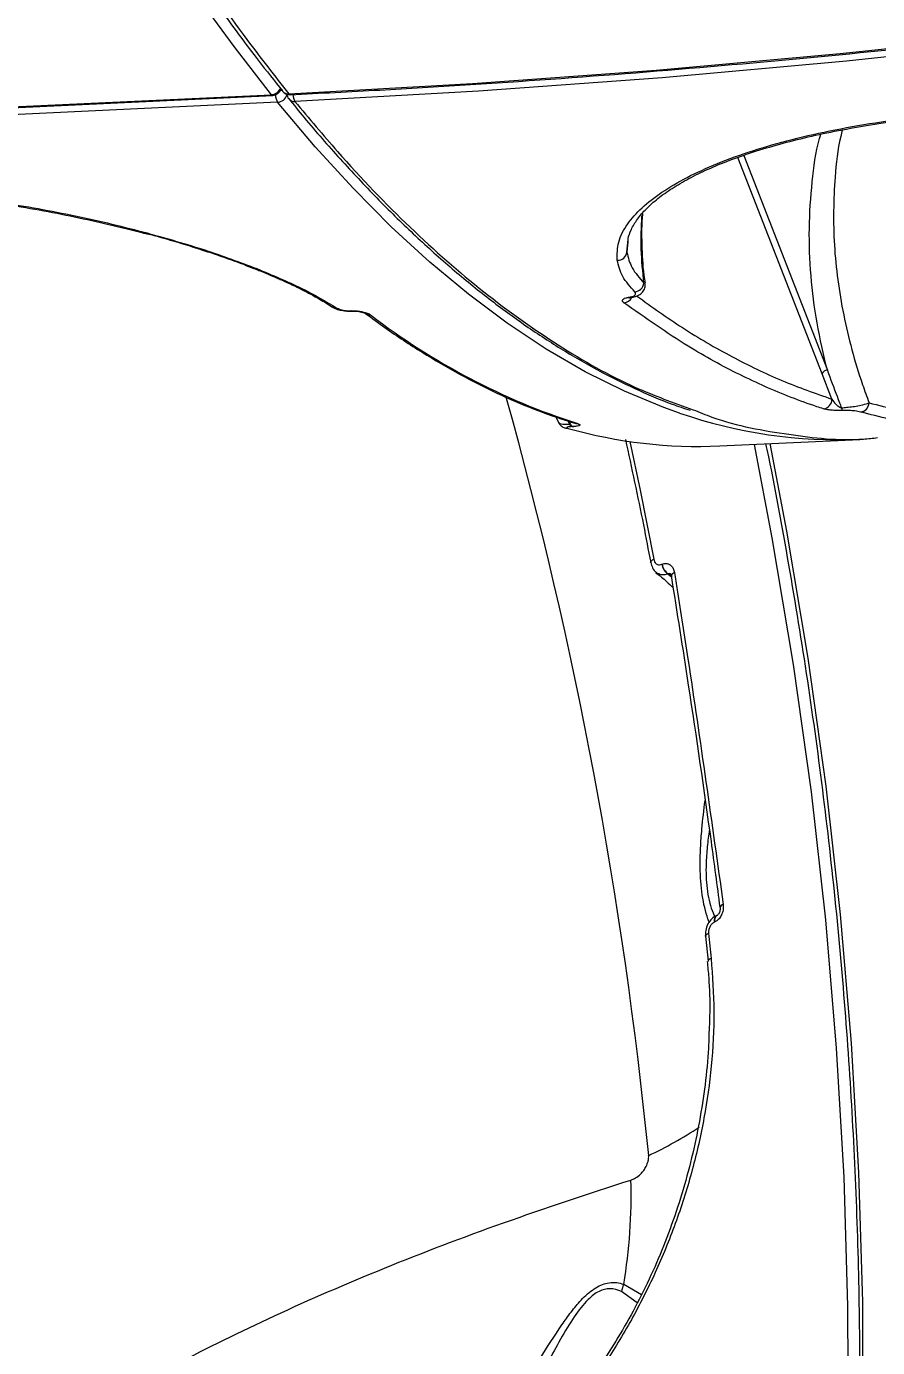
# Model space of a CAD drawing. Header units: millimetres. Extents: x -7151 to 6134, y -5040 to 5562.
# Drawn here: x -1769.7 to -1678, y -296.2 to -153.7 of the extents above; entities that cross this region are included whole.
import ezdxf

# ---------------------------------------------------------------- set-up
doc = ezdxf.new("R2010")
doc.units = ezdxf.units.MM
for name, color, linetype in [('DIKOM_ОБЪЕКТ', 7, 'Continuous'), ('DIKOM_РАЗМЕР_ЗОНА', 7, 'Continuous'), ('DIKOM_РАЗМЕР_ОБЪЕКТА', 7, 'Continuous')]:
    doc.layers.add(name, color=color, linetype=linetype)
doc.styles.add('style1', font='arial.ttf', dxfattribs={"width": 0.8})
doc.dimstyles.new('1-50', dxfattribs={"dimtxt": 300, "dimasz": 200, "dimexe": 100, "dimexo": 0, "dimgap": 100, "dimtad": 1, "dimtxsty": 'style1', "dimcen": 200, "dimclrd": 7, "dimclre": 7, "dimclrt": 7, "dimadec": 1, "dimazin": 2, "dimtfac": 1, "dimtmove": 0, "dimatfit": 2, "dimfxl": 0, "dimlwd": 25, "dimlwe": 18, "dimarcsym": 0})

# ---------------------------------------------------------------- blocks, each defined once
blk = doc.blocks.new('*D0')
at = {"layer": 'Defpoints', "color": 0, "transparency": 16777216}
for p in [(4133.55, 168.74), (-4567.47, -1241.13), (4133.55, -4153.12)]:
    blk.add_point(p, dxfattribs=at)
at = {"layer": 'DIKOM_РАЗМЕР_ОБЪЕКТА', "color": 7, "lineweight": 18, "transparency": 16777216}
for p, q in [((4133.55, 168.74), (4133.55, -4253.12)), ((-4567.47, -1241.13), (-4567.47, -4253.12))]:
    blk.add_line(p, q, dxfattribs=at)
at = {"layer": 'DIKOM_РАЗМЕР_ОБЪЕКТА', "color": 7, "lineweight": 25, "transparency": 16777216}
blk.add_line((-4367.47, -4153.12), (3933.55, -4153.12), dxfattribs=at)
at = {"layer": 'DIKOM_РАЗМЕР_ОБЪЕКТА', "color": 7, "transparency": 16777216}
for points in [[(-4367.47, -4119.79), (-4367.47, -4186.45), (-4567.47, -4153.12)], [(3933.55, -4119.79), (3933.55, -4186.45), (4133.55, -4153.12)]]:
    blk.add_solid(points, dxfattribs=at)
at = {"layer": 'DIKOM_РАЗМЕР_ОБЪЕКТА', "color": 7, "transparency": 16777216, "insert": (150.61, -3899.95), "char_height": 300, "attachment_point": 5, "style": 'style1'}
blk.add_mtext('8700', dxfattribs=at)
blk = doc.blocks.new('*D3')
at = {"layer": 'Defpoints', "color": 0, "transparency": 16777216}
for p in [(6133.55, 253.24), (-5802.46, -2467.19), (6133.55, -4939.78)]:
    blk.add_point(p, dxfattribs=at)
at = {"layer": 'DIKOM_РАЗМЕР_ЗОНА', "color": 7, "lineweight": 18, "transparency": 16777216}
for p, q in [((6133.55, 253.24), (6133.55, -5039.78)), ((-5802.46, -2467.19), (-5802.46, -5039.78))]:
    blk.add_line(p, q, dxfattribs=at)
at = {"layer": 'DIKOM_РАЗМЕР_ЗОНА', "color": 7, "lineweight": 25, "transparency": 16777216}
blk.add_line((-5602.46, -4939.78), (5933.55, -4939.78), dxfattribs=at)
at = {"layer": 'DIKOM_РАЗМЕР_ЗОНА', "color": 7, "transparency": 16777216}
for points in [[(-5602.46, -4906.44), (-5602.46, -4973.11), (-5802.46, -4939.78)], [(5933.55, -4906.44), (5933.55, -4973.11), (6133.55, -4939.78)]]:
    blk.add_solid(points, dxfattribs=at)
at = {"layer": 'DIKOM_РАЗМЕР_ЗОНА', "color": 7, "transparency": 16777216, "insert": (186.61, -4686.61), "char_height": 300, "attachment_point": 5, "style": 'style1'}
blk.add_mtext('11950', dxfattribs=at)

msp = doc.modelspace()

# ---------------------------------------------------------------- linework, layer by layer
at = {"layer": 'DIKOM_ОБЪЕКТ', "color": 7, "linetype": 'Continuous', "lineweight": 15}
for p, q in [((-1742.144, -160.695), (-1742.131, -160.711)), ((-2197.339, -182.436), (-1743.331, -161.084)), ((-2197.187, -182.525), (-1743.181, -161.172)), ((-1742.668, -161.904), (-2196.675, -183.257)), ((-1741.466, -161.534), (-1741.48, -161.516)), ((-1684.021, -191.175), (-1693.089, -167.852)), ((-1692.454, -167.63), (-1683.446, -190.799)), ((-1756.93, -176.001), (-1756.909, -176.01)), ((-1705.034, -178.059), (-1704.907, -176.7)), ((-1704.945, -176.966), (-1705.034, -178.059)), ((-1704.938, -176.891), (-1704.945, -176.966)), ((-1703.2, -181.388), (-1703.113, -181.415)), ((-1736.803, -183.944), (-1736.775, -183.963)), ((-1734.818, -184.386), (-1734.73, -184.382)), ((-1734.73, -184.421), (-1734.818, -184.386)), ((-1734.721, -184.42), (-1734.73, -184.421)), ((-1734.721, -184.42), (-1734.633, -184.416)), ((-1682.951, -193.91), (-1684.021, -191.175)), ((-1712.678, -195.81), (-1712.397, -196.422)), ((-1711.409, -196.258), (-1711.219, -196.599)), ((-1711.106, -196.594), (-1711.214, -196.326)), ((-1710.636, -196.507), (-1710.631, -196.508)), ((-1711.219, -196.599), (-1711.106, -196.594)), ((-1710.892, -196.863), (-1711.006, -196.869)), ((-1695.017, -198.958), (-1679.953, -198.249)), ((-1701.272, -211.712), (-1701.252, -211.703)), ((-1700.568, -212.75), (-1700.588, -212.759)), ((-1700.588, -212.759), (-1700.249, -213.069)), ((-1700.25, -212.922), (-1700.568, -212.75)), ((-1700.246, -212.939), (-1700.247, -212.926)), ((-1694.997, -248.729), (-1694.998, -248.714)), ((-1695.593, -250.285), (-1695.613, -250.294)), ((-1695.337, -249.572), (-1695.365, -249.584)), ((-1696.569, -251.8), (-1696.291, -254.51)), ((-1696.291, -254.51), (-1696.29, -254.52)), ((-1703.918, -291.328), (-1705.606, -290.124)), ((-1705.377, -289.335), (-1703.449, -290.448))]:
    msp.add_line(p, q, dxfattribs=at)
at = {"layer": 'DIKOM_ОБЪЕКТ', "color": 7, "linetype": 'Continuous', "lineweight": 15, "flags": 128}
for points in [[(-1743.331, -161.084), (-1747.343, -155.909), (-1751.313, -150.417), (-1755.24, -144.612), (-1759.121, -138.498), (-1762.952, -132.082), (-1766.729, -125.368), (-1770.45, -118.362)], [(-1741.455, -160.995), (-1721.686, -159.884), (-1701.886, -158.439), (-1682.06, -156.66), (-1662.215, -154.55), (-1642.356, -152.107), (-1622.49, -149.333), (-1602.622, -146.229), (-1582.759, -142.796), (-1562.906, -139.034), (-1543.07, -134.945)], [(-1542.407, -135.765), (-1562.243, -139.854), (-1582.095, -143.616), (-1601.959, -147.05), (-1621.826, -150.154), (-1641.693, -152.928), (-1661.551, -155.37), (-1681.397, -157.481), (-1701.222, -159.259), (-1721.023, -160.704), (-1740.791, -161.816)], [(-1699.371, -195.403), (-1701.076, -194.797), (-1705.299, -193.051), (-1709.517, -190.956), (-1713.727, -188.513), (-1717.925, -185.726), (-1722.108, -182.596), (-1726.272, -179.125), (-1730.413, -175.317), (-1734.529, -171.176), (-1738.615, -166.703), (-1742.668, -161.904)], [(-1704.668, -182.957), (-1704.678, -182.958), (-1704.824, -182.928)], [(-1734.631, -184.416), (-1734.632, -184.416), (-1734.73, -184.382)], [(-1710.636, -196.507), (-1710.522, -196.533), (-1710.339, -196.544)], [(-1711.632, -197.029), (-1711.528, -197.052), (-1711.353, -197.061)], [(-1704.719, -198.47), (-1703.611, -203.733), (-1702.148, -211.165)], [(-1681.495, -319.626), (-1681.171, -305.656), (-1681.221, -291.702), (-1681.646, -277.775), (-1682.446, -263.882), (-1683.62, -250.034), (-1685.166, -236.239), (-1687.084, -222.507), (-1689.373, -208.847), (-1691.307, -198.783)], [(-1689.65, -198.705), (-1687.843, -208.146), (-1685.546, -221.848), (-1683.622, -235.621), (-1682.071, -249.457), (-1680.894, -263.347), (-1680.092, -277.282), (-1679.666, -291.251), (-1679.616, -305.247), (-1679.941, -319.26)], [(-1702.477, -211.514), (-1702.479, -211.491), (-1702.465, -211.428), (-1702.424, -211.362), (-1702.355, -211.294), (-1702.263, -211.228), (-1702.148, -211.165)], [(-1696.569, -251.8), (-1696.569, -251.786), (-1696.555, -251.726), (-1696.513, -251.664), (-1696.444, -251.604), (-1696.35, -251.546), (-1696.234, -251.492)], [(-1696.234, -251.492), (-1696.198, -251.831), (-1696.163, -252.17), (-1696.128, -252.509), (-1696.094, -252.849), (-1696.059, -253.188), (-1696.024, -253.527), (-1695.99, -253.866), (-1695.956, -254.206)], [(-1695.956, -254.206), (-1696.072, -254.259), (-1696.166, -254.316), (-1696.235, -254.376), (-1696.278, -254.437), (-1696.292, -254.497), (-1696.291, -254.51)]]:
    msp.add_lwpolyline(points, dxfattribs=at)
at = {"layer": 'DIKOM_ОБЪЕКТ', "color": 7, "linetype": 'Continuous', "lineweight": 15}
for centre, radius, start, end in [((-1743.404, -159.952), 1.134, 273.67383, 337.73033), ((-1743.228, -160.174), 1, 272.69268, 341.96742), ((-1742.748, -162.798), 2.213, 73.58067, 79.24786), ((-1741.352, -160.085), 1, 218.78862, 272.73837), ((-1741.516, -160.194), 0.803, 220.06108, 274.4135), ((-1743.176, -160.993), 0.18, 210.53096, 268.61573), ((-1741.296, -161.069), 1.606, 181.7965, 211.34426), ((-1742.74, -160.777), 1.13, 273.66065, 342.09958), ((-1740.69, -160.903), 1, 187.20849, 219.12813), ((-1740.856, -161.022), 0.796, 220.05466, 274.65671), ((-1741.3, -160.904), 0.18, 210.53096, 268.61573), ((-1739.469, -160.999), 1.554, 182.70019, 211.71166), ((-1756.826, -175.774), 0.251, 250.55588, 298.73594), ((-1706.025, -177.932), 0.999, 267.18058, 352.7274), ((-1745.022, -179.326), 0.525, 246.08148, 282.52839), ((-1704.252, -181.278), 1.058, 273.03204, 354.0163), ((-1705.444, -182.463), 1.055, 274.64786, 334.21212), ((-1736.342, -183.296), 0.796, 236.99993, 274.4443), ((-1732.696, -183.984), 0.842, 233.04966, 273.28311), ((-1687.93, -126.791), 73.264, 232.38378, 252.18944), ((-1683.439, -191.438), 0.639, 90.6437, 155.77533), ((-2181.107, -322.921), 480.764, 5.66688, 15.60541), ((-1683.97, -193.931), 1.02, 275.33716, 1.18911), ((-1681.338, -194.799), 0.59, 183.96802, 214.27548), ((-1679.972, -194.284), 1.014, 275.41626, 359.16382), ((-1682.177, -145.768), 52.529, 250.89304, 272.42695), ((-1697.304, -147.352), 51.656, 254.21751, 272.53657), ((-1710.805, -196.49), 0.429, 194.76221, 241.97033), ((-1710.69, -196.483), 0.431, 194.90609, 241.94492), ((-1699.81, -211.504), 1.477, 188.1107, 238.19524), ((-1699.792, -211.497), 1.474, 188.05023, 238.25422), ((-1699.807, -213.06), 0.46, 102.76358, 163.0128), ((-1694.555, -248.839), 0.46, 103.30565, 164.30586), ((-1694.976, -250.12), 0.66, 125.13981, 195.22802), ((-1694.958, -250.112), 0.659, 124.67427, 195.24298), ((-1721.054, -236.393), 43.156, 295.18012, 303.49591), ((-1761.678, -279.824), 57.099, 350.4107, 1.73931), ((-1703.229, -290.388), 2.393, 153.89832, 173.65665)]:
    msp.add_arc(centre, radius, start, end, dxfattribs=at)
for points, knots in [([(-1796.745, 561.012), (-1797.899, 558.29), (-1801.006, 550.956), (-1805.809, 538.16), (-1811.058, 522.426), (-1816.002, 505.595), (-1820.619, 487.696), (-1824.88, 468.764), (-1828.694, 449.216), (-1832.057, 429.133), (-1834.976, 408.607), (-1837.501, 387.302), (-1839.602, 365.263), (-1841.264, 342.548), (-1842.449, 319.657), (-1843.166, 296.673), (-1843.431, 273.68), (-1843.248, 250.303), (-1842.599, 226.607), (-1841.474, 202.67), (-1839.898, 179.017), (-1837.888, 155.725), (-1835.468, 132.857), (-1832.599, 110.042), (-1829.272, 87.361), (-1825.487, 64.901), (-1821.327, 43.153), (-1816.816, 22.178), (-1811.984, 2.014), (-1806.753, -17.667), (-1801.123, -36.775), (-1795.105, -55.227), (-1789.095, -71.88), (-1783.167, -86.836), (-1777.377, -100.224), (-1771.38, -112.908), (-1765.19, -124.843), (-1758.876, -135.904), (-1752.469, -146.039), (-1746.67, -154.347), (-1742.964, -159.072), (-1741.455, -160.995)], [0, 0, 0, 0, 0.01565227, 0.04216826, 0.06870459, 0.09522041, 0.12250634, 0.14981474, 0.1771008, 0.20361668, 0.23015302, 0.25666874, 0.28395483, 0.31126307, 0.33854917, 0.36506502, 0.39160128, 0.41811719, 0.44540324, 0.47271152, 0.49999756, 0.52651346, 0.55304972, 0.5795656, 0.60685156, 0.63415995, 0.66144603, 0.68796189, 0.71449813, 0.74101393, 0.76829968, 0.79560815, 0.82289434, 0.84597225, 0.86907725, 0.89218242, 0.91550644, 0.93883063, 0.96156393, 0.98434848, 1, 1, 1, 1]), ([(-1838.367, 154.708), (-1838.271, 153.683), (-1837.82, 148.869), (-1836.912, 140.327), (-1835.64, 129.104), (-1834.259, 117.978), (-1832.78, 106.941), (-1831.198, 95.991), (-1829.516, 85.124), (-1827.731, 74.338), (-1825.843, 63.63), (-1823.852, 52.995), (-1821.759, 42.449), (-1819.574, 32.026), (-1817.302, 21.772), (-1814.95, 11.71), (-1812.519, 1.842), (-1810.008, -7.835), (-1807.415, -17.327), (-1804.743, -26.636), (-1801.987, -35.765), (-1799.149, -44.716), (-1796.227, -53.491), (-1793.22, -62.095), (-1790.129, -70.52), (-1786.963, -78.745), (-1783.735, -86.733), (-1780.454, -94.459), (-1777.125, -101.917), (-1773.745, -109.11), (-1770.313, -116.043), (-1766.828, -122.717), (-1763.288, -129.136), (-1759.695, -135.3), (-1756.045, -141.211), (-1752.337, -146.873), (-1748.571, -152.272), (-1745.167, -156.895), (-1743.003, -159.593), (-1742.128, -160.684)], [0, 0, 0, 0, 0.0075178, 0.0353279, 0.0630449, 0.0907008, 0.1183272, 0.1459556, 0.1736102, 0.2013191, 0.2291147, 0.2570275, 0.2850898, 0.3131852, 0.3411696, 0.3690206, 0.3967694, 0.424449, 0.4520896, 0.4797231, 0.5073772, 0.5350765, 0.5628542, 0.5907406, 0.6187679, 0.646888, 0.6749412, 0.7028475, 0.7306443, 0.758363, 0.7860349, 0.813692, 0.8413638, 0.8690728, 0.896851, 0.92473, 0.9527399, 0.9808814, 1, 1, 1, 1]), ([(-1741.304, -161.084), (-1738.084, -160.922), (-1728.749, -160.452), (-1713.274, -159.455), (-1694.876, -157.998), (-1676.457, -156.249), (-1658.023, -154.216), (-1639.578, -151.895), (-1621.128, -149.29), (-1602.677, -146.399), (-1584.229, -143.225), (-1565.791, -139.767), (-1547.365, -136.026), (-1528.959, -132.005), (-1510.575, -127.703), (-1492.219, -123.122), (-1473.896, -118.263), (-1455.611, -113.127), (-1437.368, -107.716), (-1419.171, -102.03), (-1401.027, -96.072), (-1382.939, -89.844), (-1364.913, -83.346), (-1346.952, -76.58), (-1329.063, -69.549), (-1311.248, -62.253), (-1293.514, -54.696), (-1275.864, -46.878), (-1258.303, -38.802), (-1240.836, -30.47), (-1223.468, -21.885), (-1206.202, -13.047), (-1189.043, -3.962), (-1171.999, 5.375), (-1155.89, 14.473), (-1145.513, 20.555), (-1140.735, 23.355)], [0, 0, 0, 0, 0.0157721, 0.0457293, 0.075687, 0.1056446, 0.1356021, 0.1655602, 0.195518, 0.2254759, 0.255434, 0.2853921, 0.31535, 0.3453082, 0.3752662, 0.4052244, 0.4351826, 0.4651407, 0.4950989, 0.5250572, 0.5550154, 0.5849739, 0.6149322, 0.6448903, 0.674849, 0.7048073, 0.7347659, 0.7647243, 0.7946825, 0.8246409, 0.8545994, 0.8845578, 0.9145163, 0.9444747, 0.9744334, 1, 1, 1, 1]), ([(-1741.462, -161.504), (-1740.916, -162.184), (-1739.081, -164.466), (-1735.924, -168.048), (-1731.998, -172.248), (-1728.054, -176.124), (-1724.1, -179.689), (-1720.137, -182.937), (-1716.166, -185.872), (-1712.183, -188.494), (-1708.19, -190.809), (-1704.183, -192.797), (-1700.861, -194.235), (-1698.875, -194.893), (-1698.23, -195.107)], [0, 0, 0, 0, 0.0393052, 0.1319979, 0.2247132, 0.3170524, 0.4089501, 0.5005002, 0.591793, 0.6829227, 0.7739716, 0.8650312, 0.9561694, 1, 1, 1, 1]), ([(-1740.791, -161.816), (-1739.271, -163.638), (-1735.175, -168.549), (-1728.4, -175.562), (-1720.468, -182.543), (-1712.387, -188.283), (-1704.856, -192.555), (-1699.997, -194.296), (-1697.904, -195.046)], [0, 0, 0, 0, 0.1093383, 0.2945755, 0.4799567, 0.6651937, 0.8558123, 1, 1, 1, 1]), ([(-1706.074, -178.93), (-1706.08, -178.282), (-1706.091, -176.984), (-1705.108, -175.08), (-1703.506, -173.277), (-1701.362, -171.598), (-1698.643, -169.99), (-1695.358, -168.486), (-1691.567, -167.108), (-1687.323, -165.881), (-1682.66, -164.838), (-1677.675, -163.968), (-1674.125, -163.563), (-1672.352, -163.36)], [0, 0, 0, 0, 0.1009698, 0.2019362, 0.29034, 0.3790249, 0.4674245, 0.5561151, 0.6450881, 0.7337816, 0.8224283, 0.9113582, 1, 1, 1, 1]), ([(-1704.914, -176.894), (-1704.91, -176.802), (-1704.893, -176.393), (-1704.583, -175.599), (-1703.96, -174.514), (-1702.994, -173.388), (-1701.747, -172.276), (-1700.214, -171.185), (-1698.404, -170.125), (-1696.33, -169.108), (-1694.002, -168.148), (-1691.426, -167.245), (-1688.602, -166.404), (-1685.543, -165.63), (-1682.268, -164.932), (-1678.8, -164.321), (-1675.435, -163.828), (-1673.18, -163.587), (-1672.184, -163.481)], [0, 0, 0, 0, 0.0191448, 0.0854219, 0.1556723, 0.2232103, 0.2894147, 0.3549543, 0.4200482, 0.4847224, 0.5489233, 0.613502, 0.678892, 0.7450174, 0.811775, 0.8790034, 0.9465475, 1, 1, 1, 1]), ([(-1681.824, -164.874), (-1681.887, -165.112), (-1682.321, -166.768), (-1682.753, -170.901), (-1682.883, -177.292), (-1681.849, -184.794), (-1680.338, -190.486), (-1679.193, -193.65), (-1678.958, -194.299)], [0, 0, 0, 0, 0.0257969, 0.1795456, 0.4311362, 0.6833815, 0.9350494, 1, 1, 1, 1]), ([(-1683.446, -190.799), (-1683.846, -189.094), (-1684.645, -185.685), (-1685.268, -180.577), (-1685.478, -175.489), (-1685.126, -170.559), (-1684.687, -167.168), (-1684.196, -165.51), (-1684.15, -165.354)], [0, 0, 0, 0, 0.19613352, 0.39226909, 0.5918766, 0.79146797, 0.98041566, 1, 1, 1, 1]), ([(-1776.755, -172.219), (-1776.551, -172.242), (-1775.025, -172.421), (-1772.206, -172.848), (-1768.323, -173.499), (-1764.513, -174.243), (-1760.827, -175.064), (-1758.301, -175.671), (-1757.057, -176.013), (-1756.945, -176.044)], [0, 0, 0, 0, 0.0290876, 0.2178458, 0.4079249, 0.5988657, 0.7901743, 0.9811334, 1, 1, 1, 1]), ([(-1776.702, -172.112), (-1775.313, -172.298), (-1772.533, -172.668), (-1768.446, -173.357), (-1764.42, -174.141), (-1760.475, -175.017), (-1757.962, -175.668), (-1756.705, -175.994)], [0, 0, 0, 0, 0.19768915, 0.39539618, 0.59309778, 0.79653455, 1, 1, 1, 1]), ([(-1703.2, -181.388), (-1703.326, -180.18), (-1703.58, -177.752), (-1703.473, -175.366), (-1703.42, -174.167)], [0, 0, 0, 0, 0.497857, 1, 1, 1, 1]), ([(-1703.033, -181.406), (-1703.082, -181.112), (-1703.315, -179.715), (-1703.408, -177.228), (-1703.448, -175.004), (-1703.317, -173.908), (-1703.313, -173.877)], [0, 0, 0, 0, 0.1156299, 0.5505227, 0.9872952, 1, 1, 1, 1]), ([(-1703.42, -174.167), (-1703.408, -174.148), (-1703.372, -174.086), (-1703.323, -173.987), (-1703.339, -173.905), (-1703.347, -173.867)], [0, 0, 0, 0, 0.2066959, 0.6392707, 1, 1, 1, 1]), ([(-1756.914, -176.022), (-1756.431, -176.149), (-1754.806, -176.575), (-1752.774, -177.175), (-1751.307, -177.659), (-1750.849, -177.81)], [0, 0, 0, 0, 0.2250165, 0.7582349, 1, 1, 1, 1]), ([(-1756.705, -175.994), (-1754.578, -176.594), (-1750.275, -177.81), (-1746.711, -179.157), (-1744.908, -179.838)], [0, 0, 0, 0, 0.4941649, 1, 1, 1, 1]), ([(-1750.849, -177.81), (-1750.289, -177.99), (-1748.706, -178.499), (-1746.834, -179.174), (-1745.606, -179.668), (-1745.239, -179.816)], [0, 0, 0, 0, 0.2774865, 0.7844169, 1, 1, 1, 1]), ([(-1704.196, -182.335), (-1704.68, -181.792), (-1705.656, -180.698), (-1705.934, -179.522), (-1706.074, -178.93)], [0, 0, 0, 0, 0.4964861, 1, 1, 1, 1]), ([(-1705.034, -178.059), (-1704.901, -178.63), (-1704.631, -179.78), (-1703.679, -180.85), (-1703.2, -181.388)], [0, 0, 0, 0, 0.4964783, 1, 1, 1, 1]), ([(-1745.233, -179.813), (-1745.044, -179.885), (-1744.153, -180.223), (-1743.379, -180.567), (-1742.769, -180.838)], [0, 0, 0, 0, 0.2117484, 1, 1, 1, 1]), ([(-1744.908, -179.838), (-1743.23, -180.54), (-1739.832, -181.961), (-1737.474, -183.374), (-1736.28, -184.089)], [0, 0, 0, 0, 0.4938429, 1, 1, 1, 1]), ([(-1742.769, -180.838), (-1742.595, -180.911), (-1741.605, -181.328), (-1740.046, -182.093), (-1738.201, -183.063), (-1737.238, -183.674), (-1736.805, -183.949)], [0, 0, 0, 0, 0.0700029, 0.399413, 0.729694, 1, 1, 1, 1]), ([(-1704.668, -182.954), (-1704.474, -182.922), (-1704.043, -182.851), (-1703.555, -182.606), (-1703.182, -182.182), (-1703.025, -181.747), (-1703.073, -181.499), (-1703.09, -181.413)], [0, 0, 0, 0, 0.2238991, 0.4989171, 0.7046941, 0.898173, 1, 1, 1, 1]), ([(-1705.358, -183.515), (-1705.376, -183.501), (-1705.484, -183.416), (-1705.556, -183.268), (-1705.433, -183.104), (-1705.186, -182.989), (-1704.945, -182.948), (-1704.824, -182.928)], [0, 0, 0, 0, 0.0639558, 0.3886266, 0.6456295, 0.8223161, 1, 1, 1, 1]), ([(-1683.875, -194.946), (-1684.106, -194.871), (-1685.261, -194.497), (-1688.266, -193.41), (-1692.888, -191.356), (-1698.904, -188.076), (-1703.049, -185.147), (-1705.358, -183.515)], [0, 0, 0, 0, 0.0321636, 0.1608334, 0.4183943, 0.6759587, 1, 1, 1, 1]), ([(-1704.844, -182.991), (-1704.845, -182.992), (-1704.851, -182.994), (-1704.785, -182.973), (-1704.692, -182.961), (-1704.648, -182.955)], [0, 0, 0, 0, 0.2150287, 0.6321283, 1, 1, 1, 1]), ([(-1704.824, -182.928), (-1704.699, -182.907), (-1704.449, -182.864), (-1704.188, -182.741), (-1704.039, -182.563), (-1704.14, -182.416), (-1704.196, -182.335)], [0, 0, 0, 0, 0.1848988, 0.3685685, 0.6500689, 1, 1, 1, 1]), ([(-1703.99, -182.778), (-1702.349, -183.951), (-1698.936, -186.39), (-1693.714, -189.404), (-1688.34, -192.022), (-1684.747, -193.281), (-1682.951, -193.91)], [0, 0, 0, 0, 0.2352305, 0.4892211, 0.7446125, 1, 1, 1, 1]), ([(-1736.768, -183.951), (-1736.714, -183.989), (-1736.505, -184.138), (-1736.094, -184.269), (-1735.518, -184.389), (-1735.032, -184.437), (-1734.797, -184.416), (-1734.73, -184.41)], [0, 0, 0, 0, 0.1050445, 0.4060672, 0.6845853, 0.9101315, 1, 1, 1, 1]), ([(-1736.28, -184.089), (-1736.199, -184.132), (-1736.039, -184.217), (-1735.684, -184.314), (-1735.325, -184.371), (-1735.034, -184.391), (-1734.878, -184.387), (-1734.818, -184.386)], [0, 0, 0, 0, 0.2735006, 0.5393333, 0.7387409, 0.8988499, 1, 1, 1, 1]), ([(-1734.73, -184.382), (-1734.624, -184.379), (-1734.378, -184.374), (-1733.943, -184.41), (-1733.447, -184.495), (-1732.959, -184.638), (-1732.755, -184.76), (-1732.648, -184.825)], [0, 0, 0, 0, 0.1205559, 0.2784576, 0.4706306, 0.7208709, 1, 1, 1, 1]), ([(-1734.63, -184.418), (-1734.576, -184.416), (-1734.446, -184.41), (-1734.197, -184.423), (-1733.903, -184.456), (-1733.59, -184.518), (-1733.335, -184.593), (-1733.198, -184.66), (-1733.203, -184.658), (-1733.204, -184.657)], [0, 0, 0, 0, 0.0819611, 0.1976471, 0.3347035, 0.5047892, 0.7164172, 0.9166747, 1, 1, 1, 1]), ([(-1733.198, -184.66), (-1732.498, -185.175), (-1730.468, -186.667), (-1727.094, -188.903), (-1723.075, -191.263), (-1719.047, -193.307), (-1715.086, -195.006), (-1712.281, -195.999), (-1710.822, -196.449), (-1710.636, -196.507)], [0, 0, 0, 0, 0.0939826, 0.2724657, 0.4508595, 0.6291024, 0.807161, 0.9754262, 1, 1, 1, 1]), ([(-1683.446, -190.799), (-1683.36, -191.033), (-1682.928, -192.206), (-1682.42, -193.549), (-1681.995, -194.661), (-1681.927, -194.84)], [0, 0, 0, 0, 0.17348326, 0.86751954, 1, 1, 1, 1]), ([(-1697.904, -195.046), (-1697.228, -195.319), (-1693.787, -196.707), (-1687.662, -197.766), (-1681.708, -198.462), (-1678.546, -198.113), (-1678.039, -198.057)], [0, 0, 0, 0, 0.1017516, 0.5181141, 0.9227208, 1, 1, 1, 1]), ([(-1681.826, -195.131), (-1681.86, -195.132), (-1682.016, -195.137), (-1682.346, -195.137), (-1682.805, -195.117), (-1683.415, -195.06), (-1683.691, -194.991), (-1683.875, -194.946)], [0, 0, 0, 0, 0.0349887, 0.16211562, 0.33634611, 0.55918535, 1, 1, 1, 1]), ([(-1682.951, -193.91), (-1682.831, -194.079), (-1682.657, -194.326), (-1682.352, -194.612), (-1682.164, -194.748), (-1682.035, -194.81), (-1681.971, -194.831), (-1681.94, -194.837), (-1681.927, -194.84)], [0, 0, 0, 0, 0.5064791, 0.7401646, 0.8951317, 0.953352, 0.9810695, 1, 1, 1, 1]), ([(-1681.927, -194.84), (-1681.876, -194.836), (-1681.635, -194.82), (-1681.142, -194.773), (-1680.46, -194.682), (-1679.707, -194.542), (-1679.214, -194.407), (-1679.01, -194.321), (-1678.958, -194.299)], [0, 0, 0, 0, 0.0397464, 0.1863927, 0.3713869, 0.5854237, 0.8948143, 1, 1, 1, 1]), ([(-1678.958, -194.299), (-1676.911, -194.818), (-1672.817, -195.857), (-1666.678, -196.455), (-1660.548, -196.405), (-1656.486, -195.721), (-1654.456, -195.38)], [0, 0, 0, 0, 0.2490924, 0.4981942, 0.7490976, 1, 1, 1, 1]), ([(-1712.405, -196.426), (-1712.37, -196.494), (-1712.294, -196.64), (-1712.117, -196.804), (-1711.925, -196.924), (-1711.764, -196.991), (-1711.671, -197.015), (-1711.631, -197.026)], [0, 0, 0, 0, 0.18529541, 0.39886652, 0.60463783, 0.82793011, 1, 1, 1, 1]), ([(-1712.388, -196.417), (-1712.361, -196.46), (-1712.311, -196.54), (-1712.004, -196.598), (-1711.641, -196.62), (-1711.363, -196.606), (-1711.219, -196.599)], [0, 0, 0, 0, 0.3041881, 0.5795213, 0.7841196, 1, 1, 1, 1]), ([(-1710.339, -196.544), (-1710.248, -196.578), (-1710.072, -196.645), (-1710.095, -196.737), (-1710.297, -196.802), (-1710.561, -196.843), (-1710.781, -196.856), (-1710.892, -196.863)], [0, 0, 0, 0, 0.3047352, 0.5876062, 0.7664576, 0.8828455, 1, 1, 1, 1]), ([(-1679.876, -195.294), (-1680.052, -195.254), (-1680.315, -195.195), (-1680.894, -195.143), (-1681.329, -195.125), (-1681.645, -195.126), (-1681.795, -195.13), (-1681.826, -195.131)], [0, 0, 0, 0, 0.44562267, 0.66230562, 0.83648325, 0.96568814, 1, 1, 1, 1]), ([(-1655.318, -196.375), (-1657.339, -196.716), (-1661.38, -197.398), (-1667.509, -197.456), (-1673.676, -196.864), (-1677.809, -195.817), (-1679.876, -195.294)], [0, 0, 0, 0, 0.2490952, 0.4981946, 0.7490979, 1, 1, 1, 1]), ([(-1711.006, -196.869), (-1711.078, -196.873), (-1711.22, -196.882), (-1711.388, -196.908), (-1711.511, -196.948), (-1711.521, -197.003), (-1711.411, -197.041), (-1711.353, -197.061)], [0, 0, 0, 0, 0.1204603, 0.240599, 0.4168638, 0.695031, 1, 1, 1, 1]), ([(-1710.932, -196.873), (-1710.911, -196.872), (-1710.855, -196.869), (-1710.795, -196.869), (-1710.757, -196.869)], [0, 0, 0, 0, 0.38037756, 1, 1, 1, 1]), ([(-1705.199, -198.261), (-1704.534, -201.328), (-1703.579, -205.734), (-1702.734, -210.167), (-1702.477, -211.516)], [0, 0, 0, 0, 0.6958431, 1, 1, 1, 1]), ([(-1690.088, -198.726), (-1690.044, -198.935), (-1689.118, -203.259), (-1687.593, -211.769), (-1685.541, -224.251), (-1683.831, -236.8), (-1682.424, -249.398), (-1681.328, -262.042), (-1680.544, -274.723), (-1680.07, -287.435), (-1679.912, -300.171), (-1680.028, -310.864), (-1680.24, -317.31), (-1680.312, -319.502)], [0, 0, 0, 0, 0.0052943, 0.109832, 0.2143708, 0.3189086, 0.4234459, 0.5279835, 0.6325199, 0.7370568, 0.8415928, 0.9461283, 1, 1, 1, 1]), ([(-1702.467, -211.512), (-1702.413, -211.711), (-1702.303, -212.111), (-1702.046, -212.485), (-1701.855, -212.59), (-1701.843, -212.596)], [0, 0, 0, 0, 0.4818928, 0.9683623, 1, 1, 1, 1]), ([(-1702.148, -211.165), (-1702.148, -211.167), (-1702.132, -211.269), (-1702.061, -211.457), (-1701.915, -211.639), (-1701.728, -211.752), (-1701.516, -211.795), (-1701.351, -211.739), (-1701.272, -211.712)], [0, 0, 0, 0, 0.00433127, 0.21989203, 0.4355074, 0.56842163, 0.79385854, 1, 1, 1, 1]), ([(-1701.252, -211.703), (-1701.172, -211.674), (-1700.966, -211.597), (-1700.627, -211.619), (-1700.287, -211.808), (-1700.023, -212.147), (-1699.947, -212.457), (-1699.909, -212.611)], [0, 0, 0, 0, 0.1342368, 0.346912, 0.5633046, 0.781686, 1, 1, 1, 1]), ([(-1701.913, -212.615), (-1701.514, -212.926), (-1700.827, -213.462), (-1700.288, -214.022), (-1700.063, -214.258)], [0, 0, 0, 0, 0.5809649, 1, 1, 1, 1]), ([(-1700.588, -212.759), (-1700.756, -212.806), (-1701.11, -212.903), (-1701.535, -212.789), (-1701.798, -212.671), (-1701.868, -212.582), (-1701.872, -212.576)], [0, 0, 0, 0, 0.3571998, 0.7517413, 0.9849437, 1, 1, 1, 1]), ([(-1700.296, -212.768), (-1700.317, -212.756), (-1700.379, -212.717), (-1700.478, -212.713), (-1700.543, -212.74), (-1700.568, -212.75)], [0, 0, 0, 0, 0.233302, 0.7045511, 1, 1, 1, 1]), ([(-1700.311, -212.749), (-1700.313, -212.748), (-1700.329, -212.741), (-1700.288, -212.776), (-1700.25, -212.89), (-1700.241, -212.997), (-1700.236, -213.048)], [0, 0, 0, 0, 0.04537461, 0.43050384, 0.72709379, 1, 1, 1, 1]), ([(-1700.27, -212.93), (-1699.648, -216.867), (-1698.133, -226.448), (-1696.394, -238.377), (-1695.338, -246.346), (-1695.024, -248.718)], [0, 0, 0, 0, 0.3287939, 0.8001839, 1, 1, 1, 1]), ([(-1699.909, -212.611), (-1699.811, -213.23), (-1699.322, -216.325), (-1697.468, -228.285), (-1695.893, -239.568), (-1694.661, -248.391)], [0, 0, 0, 0, 0.0517098, 0.2585554, 1, 1, 1, 1]), ([(-1696.162, -250.294), (-1696.211, -250.174), (-1696.541, -249.362), (-1696.979, -247.396), (-1697.179, -244.709), (-1697.119, -242.302), (-1696.939, -239.864), (-1696.74, -238.2), (-1696.618, -237.18)], [0, 0, 0, 0, 0.0375396, 0.2552745, 0.4735114, 0.6203026, 0.7673756, 1, 1, 1, 1]), ([(-1696.152, -240.391), (-1696.162, -240.449), (-1696.27, -241.085), (-1696.417, -242.407), (-1696.566, -244.586), (-1696.426, -247.053), (-1695.981, -248.849), (-1695.628, -249.575), (-1695.56, -249.715)], [0, 0, 0, 0, 0.0184654, 0.2036711, 0.3934323, 0.6645778, 0.9353177, 1, 1, 1, 1]), ([(-1694.661, -248.391), (-1694.652, -248.555), (-1694.635, -248.885), (-1694.775, -249.396), (-1695.021, -249.839), (-1695.314, -250.139), (-1695.515, -250.244), (-1695.593, -250.285)], [0, 0, 0, 0, 0.2182678, 0.4367673, 0.6530152, 0.8657477, 1, 1, 1, 1]), ([(-1694.999, -248.73), (-1694.997, -248.742), (-1694.986, -248.796), (-1694.991, -248.943), (-1695.031, -249.137), (-1695.104, -249.314), (-1695.193, -249.45), (-1695.278, -249.539), (-1695.331, -249.569), (-1695.331, -249.569), (-1695.331, -249.569)], [0, 0, 0, 0, 0.0436133, 0.2044004, 0.3668949, 0.5228055, 0.6578302, 0.7994218, 0.9562921, 1, 1, 1, 1]), ([(-1695.354, -249.58), (-1695.356, -249.581), (-1695.557, -249.633), (-1695.915, -249.929), (-1696.341, -250.467), (-1696.59, -251.141), (-1696.56, -251.591), (-1696.547, -251.795)], [0, 0, 0, 0, 0.0019104, 0.2419241, 0.4995566, 0.7736603, 1, 1, 1, 1]), ([(-1695.613, -250.294), (-1695.626, -250.299), (-1695.721, -250.343), (-1695.89, -250.468), (-1696.057, -250.687), (-1696.177, -250.945), (-1696.245, -251.211), (-1696.238, -251.405), (-1696.234, -251.492)], [0, 0, 0, 0, 0.0339681, 0.2521439, 0.4705037, 0.5978886, 0.8192751, 1, 1, 1, 1]), ([(-1695.956, -254.206), (-1695.824, -256.108), (-1695.558, -259.913), (-1695.863, -265.697), (-1696.654, -271.409), (-1697.919, -276.989), (-1699.633, -282.475), (-1701.788, -287.795), (-1704.327, -292.89), (-1707.207, -297.7), (-1710.389, -302.158), (-1713.809, -306.221), (-1717.391, -309.828), (-1721.077, -312.917), (-1724.81, -315.535), (-1727.31, -316.837), (-1728.558, -317.488)], [0, 0, 0, 0, 0.0751076, 0.1502151, 0.2212819, 0.292578, 0.3636447, 0.4347707, 0.5061233, 0.5772485, 0.6483408, 0.71966, 0.7907493, 0.8604285, 0.930317, 1, 1, 1, 1]), ([(-1696.387, -254.533), (-1696.329, -255.102), (-1696.147, -256.899), (-1696.08, -259.574), (-1696.171, -261.69), (-1696.207, -262.528)], [0, 0, 0, 0, 0.2187328, 0.6906742, 1, 1, 1, 1]), ([(-1696.207, -262.528), (-1696.219, -262.98), (-1696.266, -264.728), (-1696.594, -267.817), (-1697.187, -271.765), (-1698.026, -275.7), (-1699.082, -279.579), (-1700.348, -283.367), (-1701.809, -287.03), (-1703.451, -290.54), (-1705.259, -293.886), (-1707.221, -297.085), (-1709.336, -300.149), (-1711.603, -303.065), (-1713.852, -305.675), (-1715.379, -307.201), (-1716.073, -307.894)], [0, 0, 0, 0, 0.0269082, 0.1041217, 0.1816151, 0.2590479, 0.3360951, 0.4125002, 0.4880728, 0.5626828, 0.6362971, 0.7098278, 0.784356, 0.8598986, 0.9363166, 1, 1, 1, 1]), ([(-1704.606, -278.09), (-1704.434, -278.023), (-1704.078, -277.884), (-1703.609, -277.515), (-1703.229, -277.078), (-1702.947, -276.619), (-1702.769, -276.167), (-1702.682, -275.759), (-1702.689, -275.548), (-1702.693, -275.449)], [0, 0, 0, 0, 0.1944179, 0.4037133, 0.5539256, 0.6910304, 0.8350534, 0.9219108, 1, 1, 1, 1]), ([(-1802.28, -353.436), (-1802.137, -351.567), (-1801.819, -347.413), (-1799.845, -341.095), (-1796.726, -334.479), (-1792.374, -327.939), (-1786.807, -321.494), (-1780.006, -315.165), (-1772.176, -309.123), (-1763.394, -303.375), (-1753.755, -297.922), (-1743.06, -292.637), (-1731.282, -287.547), (-1718.515, -282.647), (-1709.241, -279.609), (-1704.606, -278.09)], [0, 0, 0, 0, 0.0635293, 0.1411703, 0.2188724, 0.2965142, 0.3764194, 0.4563881, 0.5362936, 0.6125304, 0.6888233, 0.7650607, 0.8433547, 0.9217066, 1, 1, 1, 1]), ([(-1714.371, -297.32), (-1713.606, -296.096), (-1712.536, -294.387), (-1711.046, -292.302), (-1709.91, -290.921), (-1708.578, -289.713), (-1707.01, -289.04), (-1705.979, -289.137), (-1705.441, -289.314), (-1705.377, -289.335)], [0, 0, 0, 0, 0.2865104, 0.4002798, 0.5162996, 0.6574464, 0.7993756, 0.9763456, 1, 1, 1, 1]), ([(-1705.606, -290.124), (-1706.01, -289.968), (-1706.737, -289.688), (-1708.033, -289.987), (-1709.403, -291.045), (-1710.798, -292.906), (-1712.211, -295.236), (-1713.083, -296.911), (-1713.552, -297.733), (-1713.553, -297.734)], [0, 0, 0, 0, 0.15955938, 0.28753482, 0.41503626, 0.5934622, 0.79620149, 0.99972409, 1, 1, 1, 1])]:
    msp.add_open_spline(points, degree=3, knots=knots, dxfattribs=at)

# ---------------------------------------------------------------- dimensions: what is measured, and where the dimension line sits
at = {"layer": 'DIKOM_РАЗМЕР_ЗОНА'}
dim = msp.add_linear_dim(base=(6133.546, -4939.778), p1=(-5802.455, -2467.185), p2=(6133.546, 253.243), text='11950', dimstyle='1-50', dxfattribs=at)
dim.commit()
dim.dimension.update_dxf_attribs({"geometry": '*D3', "text_midpoint": (186.606, -4939.778), "dimtype": 160})
at = {"layer": 'DIKOM_РАЗМЕР_ОБЪЕКТА'}
dim = msp.add_linear_dim(base=(4133.546, -4153.121), p1=(-4567.472, -1241.128), p2=(4133.546, 168.743), text='8700', dimstyle='1-50', dxfattribs=at)
dim.commit()
dim.dimension.update_dxf_attribs({"geometry": '*D0', "text_midpoint": (150.606, -4153.121), "dimtype": 160})

doc.saveas('drawing.dxf')
